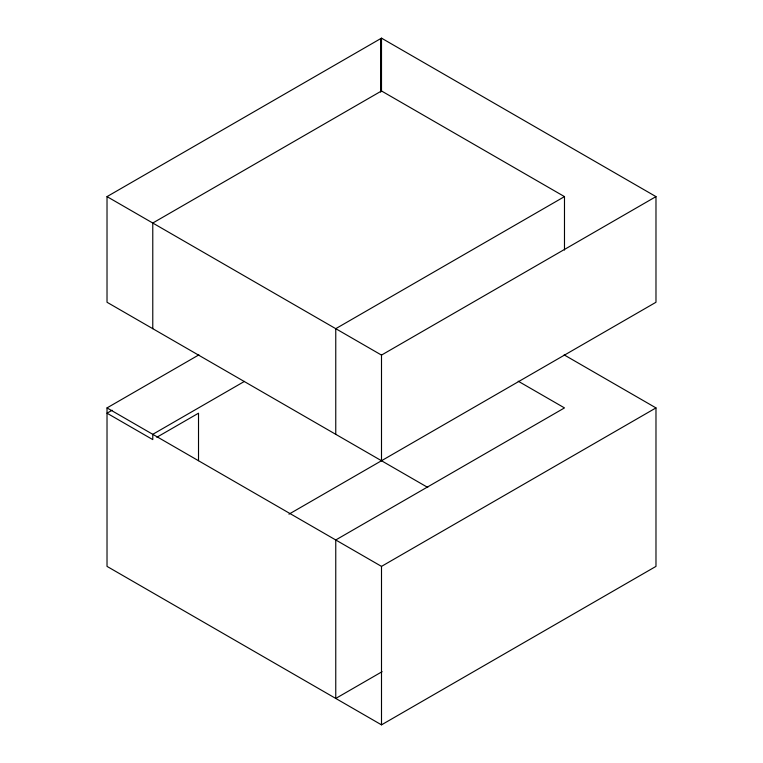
<?xml version="1.0" encoding="UTF-8"?>
<svg xmlns="http://www.w3.org/2000/svg" width="763" height="763" viewBox="0 0 763 763"><rect width="100%" height="100%" fill="white"/><g stroke="black" fill="none" stroke-linecap="round" stroke-linejoin="round"><path stroke-width="1.14" d="M427.757 487.443L107.02 302.262L107.02 196.616L381.5 38.15L655.98 196.616L655.98 302.262L288.977 514.157M564.143 354.89L655.98 407.909L655.98 566.384L381.5 724.85L107.02 566.384L107.02 407.909L198.895 354.871M112.104 410.256L107.02 413.193L152.772 439.602L152.772 434.319L244.465 381.386M564.486 250.035L564.486 196.616L335.758 328.672L335.758 434.319M156.835 437.256L198.514 413.193L198.514 460.69M107.02 196.616L381.5 355.091L655.98 196.616M107.02 407.909L381.5 566.384L655.98 407.909M382.12 671.669L335.758 698.441L335.758 539.966L564.486 407.909L518.22 381.204M564.486 196.616L381.5 90.969L152.772 223.025L152.772 328.672M381.5 38.15L381.5 91.57M381.5 355.091L381.5 460.738M381.5 566.384L381.5 724.85M380.584 38.675L380.584 92.094"/></g></svg>
